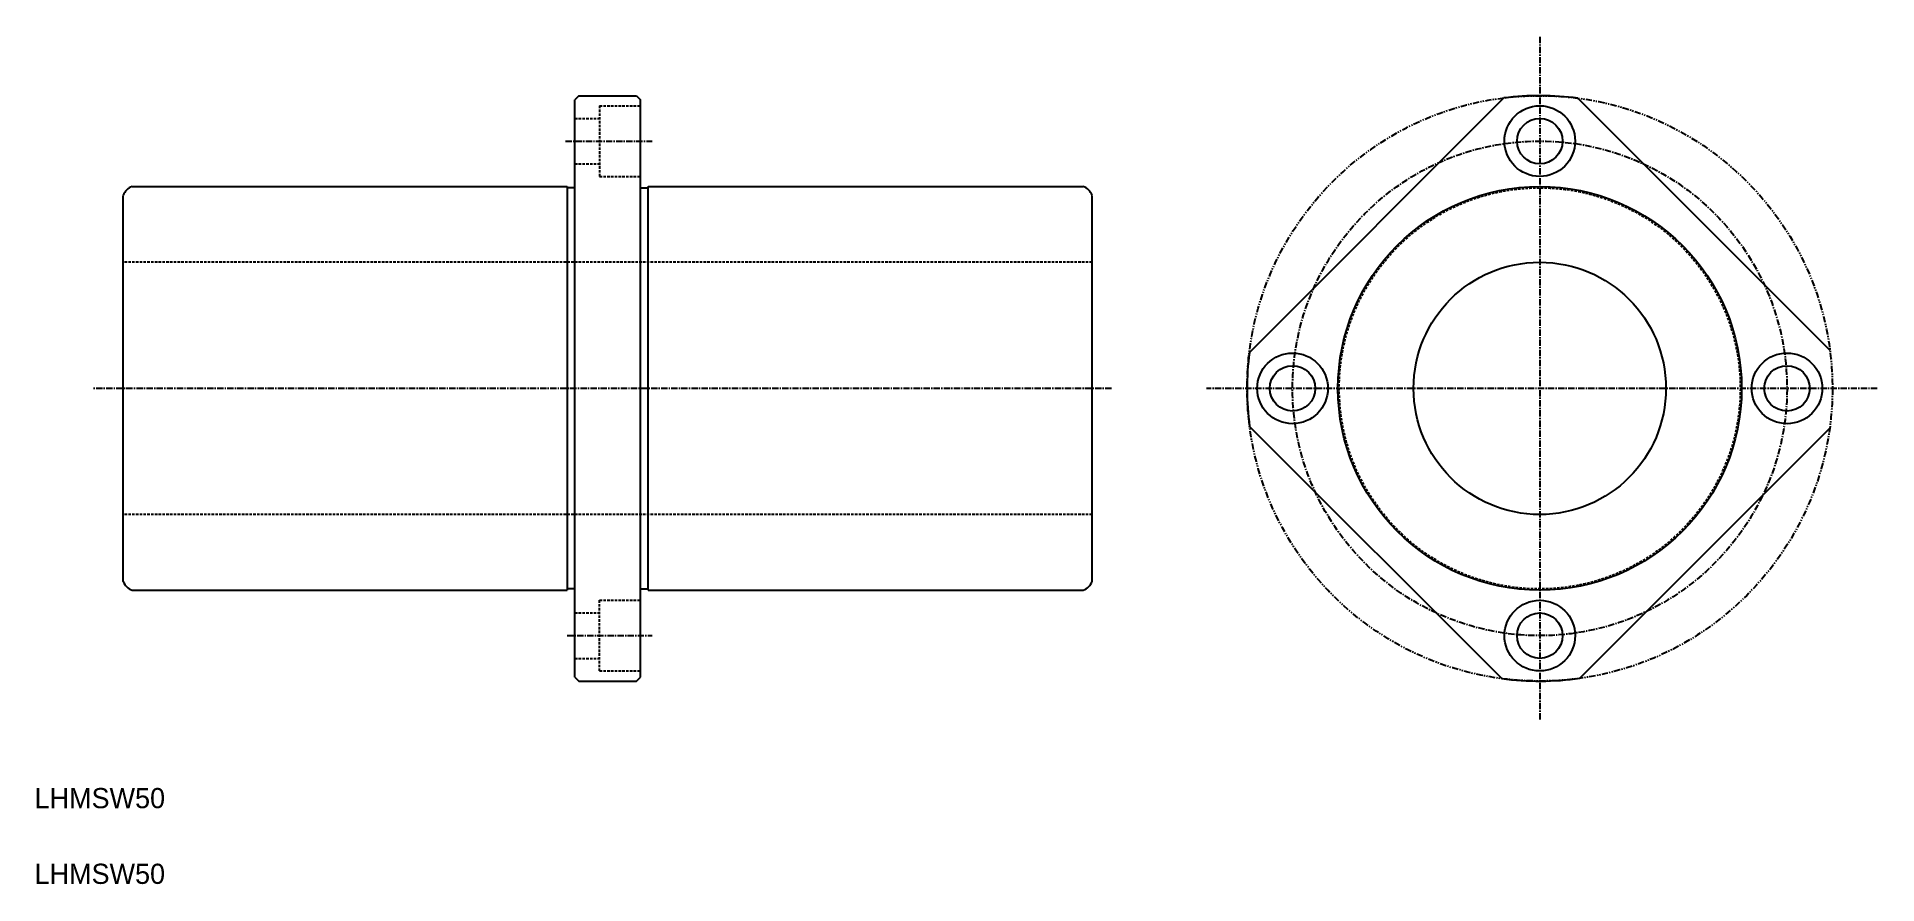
# Model space of a CAD drawing. Extents: x 10 to 375, y 10 to 178.
import ezdxf

# ---------------------------------------------------------------- set-up
doc = ezdxf.new("R2010")
doc.units = 0
for name, pattern in [('CENTER', [2, 1.25, -0.25, 0.25, -0.25]), ('DASHED', [0.75, 0.5, -0.25]), ('PHANTOM', [2.5, 1.25, -0.25, 0.25, -0.25, 0.25, -0.25])]:
    doc.linetypes.add(name, pattern=pattern)
doc.layers.get('0').update_dxf_attribs({"linetype": 'CONTINUOUS'})
doc.layers.add('CENTER', color=1, linetype='CENTER')

msp = doc.modelspace()

# ---------------------------------------------------------------- linework, layer by layer
at = {"color": 7, "linetype": 'CONTINUOUS'}
for p, q in [((117.88, 166.19), (117.08, 165.39)), ((117.08, 50.99), (117.08, 165.39)), ((117.88, 166.19), (129.28, 166.19)), ((129.28, 166.19), (130.08, 165.39)), ((130.08, 50.99), (130.08, 165.39)), ((250.76, 115.32), (301.19, 165.75)), ((315.86, 165.69), (365.82, 115.73)), ((27.58, 69.93), (27.58, 146.44)), ((29.32, 148.19), (115.58, 148.19)), ((115.58, 148.19), (115.58, 68.19)), ((117.08, 147.94), (115.58, 147.94)), ((130.08, 147.94), (131.58, 147.94)), ((131.58, 148.19), (217.83, 148.19)), ((131.58, 68.19), (131.58, 148.19)), ((219.58, 69.93), (219.58, 146.44)), ((250.81, 100.64), (300.77, 50.68)), ((365.77, 100.22), (316.28, 50.74)), ((29.32, 68.19), (115.58, 68.19)), ((117.08, 68.44), (115.58, 68.44)), ((130.08, 68.44), (131.58, 68.44)), ((131.58, 68.19), (217.83, 68.19)), ((117.08, 50.99), (117.88, 50.19)), ((117.88, 50.19), (129.28, 50.19)), ((129.28, 50.19), (130.08, 50.99))]:
    msp.add_line(p, q, dxfattribs=at)
at = {"color": 3, "linetype": 'DASHED'}
for p, q in [((121.98, 164.19), (130.08, 164.19)), ((121.98, 164.19), (121.98, 150.19)), ((117.08, 161.69), (121.98, 161.69)), ((117.08, 152.69), (121.98, 152.69)), ((121.98, 150.19), (130.08, 150.19)), ((219.58, 133.19), (27.58, 133.19)), ((219.58, 83.19), (27.58, 83.19)), ((121.98, 66.19), (130.08, 66.19)), ((121.98, 52.19), (121.98, 66.19)), ((117.08, 63.69), (121.98, 63.69)), ((117.08, 54.69), (121.98, 54.69)), ((121.98, 52.19), (130.08, 52.19))]:
    msp.add_line(p, q, dxfattribs=at)
at = {"color": 3, "linetype": 'PHANTOM'}
msp.add_circle((308.32, 108.19), 58, dxfattribs=at)
at = {"color": 7, "linetype": 'CONTINUOUS'}
for centre, radius in [((308.32, 157.19), 7), ((308.32, 157.19), 4.5), ((308.32, 108.19), 40), ((308.32, 108.19), 25), ((259.32, 108.19), 7), ((357.32, 108.19), 7), ((259.32, 108.19), 4.5), ((357.32, 108.19), 4.5), ((308.32, 59.19), 7), ((308.32, 59.19), 4.5)]:
    msp.add_circle(centre, radius, dxfattribs=at)
at = {"color": 3, "linetype": 'DASHED'}
msp.add_circle((308.32, 108.19), 39.75, dxfattribs=at)
at = {"color": 7, "linetype": 'CONTINUOUS'}
for centre, radius, start, end in [((308.32, 108.19), 58, 82.5235, 97.0604), ((30.23, 145.54), 2.8, 108.8392, 161.1608), ((216.93, 145.54), 2.8, 18.8392, 71.1608), ((308.32, 108.19), 58, 172.9396, 187.4765), ((30.23, 70.84), 2.8, 198.8392, 251.1608), ((216.93, 70.84), 2.8, 288.8392, 341.1608), ((308.32, 108.19), 58, 262.5235, 277.8965)]:
    msp.add_arc(centre, radius, start, end, dxfattribs=at)
at = {"layer": 'CENTER', "color": 1, "linetype": 'CENTER'}
for p, q in [((308.32, 177.85), (308.32, 42.52)), ((115.25, 157.19), (132.42, 157.19)), ((223.43, 108.19), (21.64, 108.19)), ((375.19, 108.19), (242.24, 108.19)), ((115.53, 59.19), (132.42, 59.19))]:
    msp.add_line(p, q, dxfattribs=at)
msp.add_circle((308.32, 108.19), 49, dxfattribs=at)

# ---------------------------------------------------------------- texts
at = {"color": 7, "linetype": 'CONTINUOUS'}
for p in [(10, 25), (10, 10)]:
    msp.add_text('LHMSW50', height=4, dxfattribs=at).set_placement(p)

doc.saveas('drawing.dxf')
